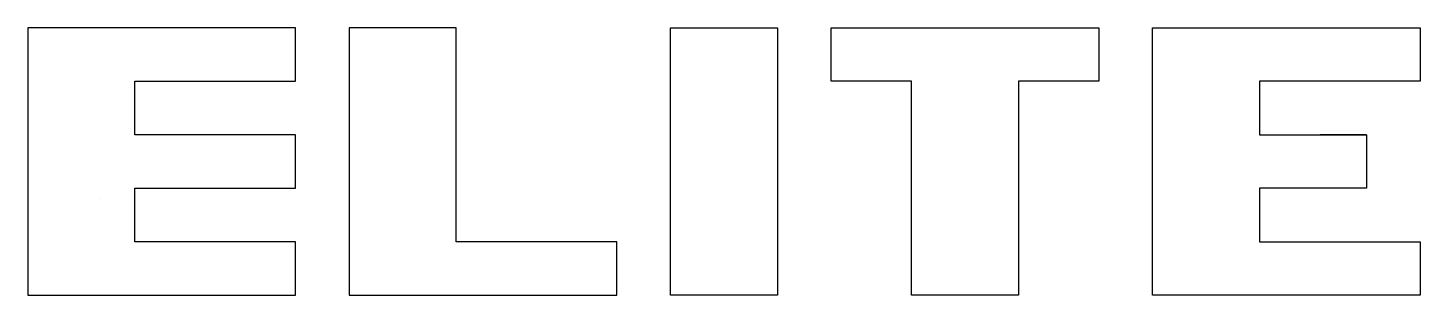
# Model space of a CAD drawing. Header units: millimetres. Extents: x 1738 to 1868, y 1744 to 1769.
import ezdxf

# ---------------------------------------------------------------- set-up
doc = ezdxf.new("R2010")
doc.units = ezdxf.units.MM

msp = doc.modelspace()

# ---------------------------------------------------------------- linework, layer by layer
for p, q in [((1763.01, 1768.82), (1738.01, 1768.82)), ((1738.01, 1768.82), (1738.01, 1743.82)), ((1763.01, 1763.82), (1763.01, 1768.82)), ((1768.01, 1768.82), (1768.01, 1743.82)), ((1778.01, 1768.82), (1768.01, 1768.82)), ((1778.01, 1748.82), (1778.01, 1768.82)), ((1798.01, 1743.82), (1798.01, 1768.82)), ((1798.01, 1768.82), (1808.01, 1768.82)), ((1808.01, 1768.82), (1808.01, 1743.82)), ((1813.01, 1768.82), (1838.01, 1768.82)), ((1813.01, 1763.82), (1813.01, 1768.82)), ((1838.01, 1768.82), (1838.01, 1763.82)), ((1843.01, 1768.82), (1868.01, 1768.82)), ((1843.01, 1743.82), (1843.01, 1768.82)), ((1868.01, 1768.82), (1868.01, 1763.82)), ((1748.01, 1758.82), (1748.01, 1763.82)), ((1748.01, 1763.82), (1763.01, 1763.82)), ((1820.51, 1763.82), (1813.01, 1763.82)), ((1820.51, 1743.82), (1820.51, 1763.82)), ((1838.01, 1763.82), (1830.51, 1763.82)), ((1830.51, 1763.82), (1830.51, 1743.82)), ((1868.01, 1763.82), (1853.01, 1763.82)), ((1853.01, 1763.82), (1853.01, 1758.82)), ((1763.01, 1758.82), (1748.01, 1758.82)), ((1763.01, 1753.82), (1763.01, 1758.82)), ((1853.01, 1758.82), (1863.01, 1758.82)), ((1863.01, 1758.82), (1858.67, 1758.82)), ((1863.01, 1758.82), (1863.01, 1753.82)), ((1748.01, 1748.82), (1748.01, 1753.82)), ((1748.01, 1753.82), (1763.01, 1753.82)), ((1863.01, 1753.82), (1853.01, 1753.82)), ((1853.01, 1753.82), (1853.01, 1748.82)), ((1744.81, 1752.89), (1744.81, 1752.89)), ((1744.81, 1752.89), (1744.81, 1752.89)), ((1763.01, 1748.82), (1748.01, 1748.82)), ((1763.01, 1743.82), (1763.01, 1748.82)), ((1793.01, 1748.82), (1778.01, 1748.82)), ((1793.01, 1743.82), (1793.01, 1748.82)), ((1853.01, 1748.82), (1868.01, 1748.82)), ((1868.01, 1748.82), (1868.01, 1743.82)), ((1738.01, 1743.82), (1763.01, 1743.82)), ((1768.01, 1743.82), (1793.01, 1743.82)), ((1808.01, 1743.82), (1798.01, 1743.82)), ((1830.51, 1743.82), (1820.51, 1743.82)), ((1868.01, 1743.82), (1843.01, 1743.82))]:
    msp.add_line(p, q)

doc.saveas('drawing.dxf')
